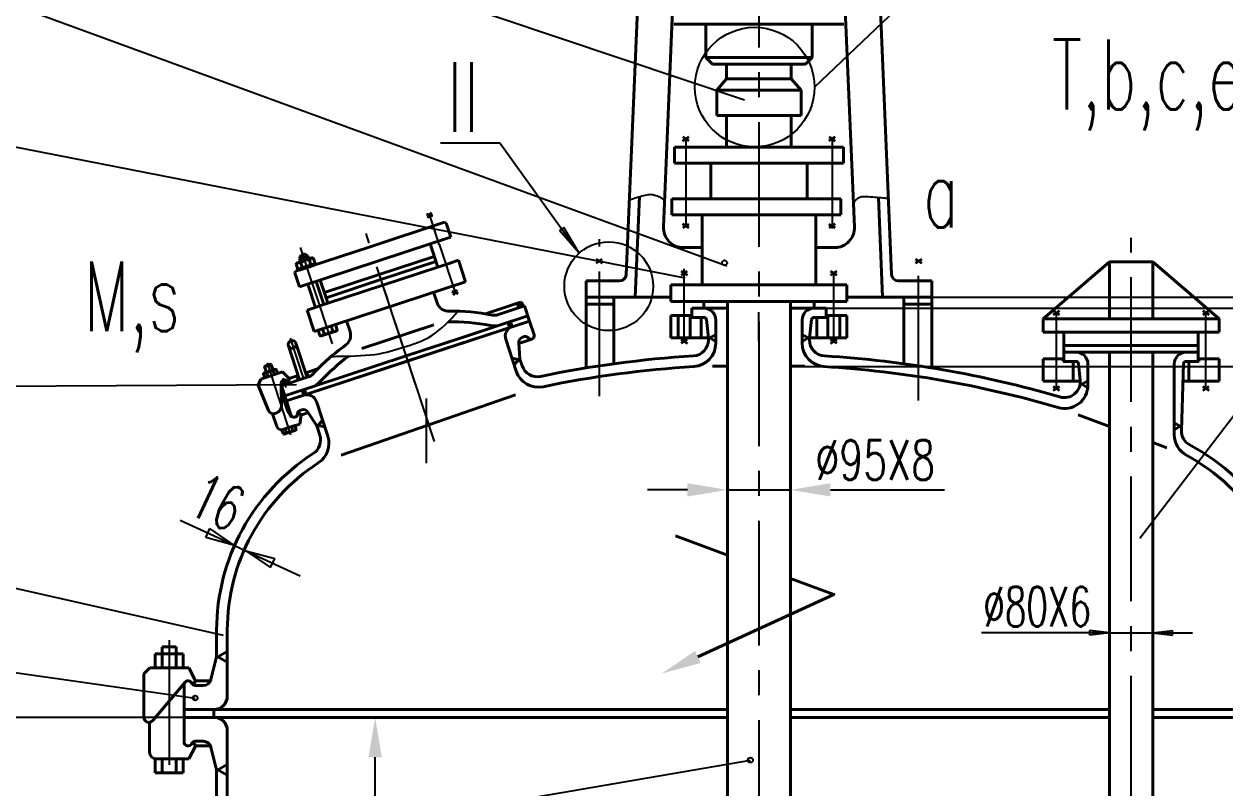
# Model space of a CAD drawing. Extents: x 1471 to 2065, y -218 to 623.
# Drawn here: x 1566.2 to 1686.7, y 421.2 to 497.8 of the extents above; entities that cross this region are included whole.
import ezdxf

# ---------------------------------------------------------------- set-up
doc = ezdxf.new("R2010")
doc.units = 0
doc.header["$LTSCALE"] = 10
doc.header["$MEASUREMENT"] = 0
doc.linetypes.add('CENTER', pattern=[2, 1.25, -0.25, 0.25, -0.25])
doc.layers.get('0').update_dxf_attribs({"linetype": 'CONTINUOUS', "lineweight": 25})
doc.layers.get('DEFPOINTS').update_dxf_attribs({"linetype": 'CONTINUOUS', "lineweight": 25})
doc.layers.add('1', color=1, linetype='CONTINUOUS', lineweight=40)
doc.layers.add('2', color=3, linetype='CENTER', lineweight=25)
doc.styles.get("Standard").update_dxf_attribs({"font": 'txt.shx', "width": 0.7, "bigfont": 'hztxt.shx'})
doc.dimstyles.get("Standard").update_dxf_attribs({"dimtxt": 0.18, "dimasz": 0.18, "dimexe": 0.18, "dimexo": 0.0625, "dimgap": 0.09, "dimtad": 0, "dimtih": 1, "dimtoh": 1, "dimdec": 4, "dimzin": 0, "dimdsep": 46, "dimtxsty": 'Standard', "dimcen": 0.09, "dimadec": 0, "dimazin": 0, "dimtfac": 1, "dimtdec": 4, "dimtofl": 0, "dimtmove": 0, "dimatfit": 3, "dimfxl": 1, "dimtolj": 1, "dimtzin": 0, "dimarcsym": 0})

# ---------------------------------------------------------------- blocks, each defined once
blk = doc.blocks.new('*D174')
at = {"color": 0, "lineweight": -2}
for p, q in [((1733.47, 428.26), (1742.61, 428.26)), ((1741.61, 424.26), (1741.61, 306.13)), ((1645.86, 302.13), (1742.61, 302.13))]:
    blk.add_line(p, q, dxfattribs=at)
at = {"color": 0}
for points in [[(1740.95, 424.26), (1742.28, 424.26), (1741.61, 428.26)], [(1740.95, 306.13), (1742.28, 306.13), (1741.61, 302.13)]]:
    blk.add_solid(points, dxfattribs=at)
at = {"layer": 'DEFPOINTS', "color": 0}
for p in [(1733.47, 428.26), (1645.86, 302.13), (1741.61, 302.13)]:
    blk.add_point(p, dxfattribs=at)
at = {"color": 0, "insert": (1738.61, 360.47), "char_height": 4, "attachment_point": 5, "rotation": 90}
blk.add_mtext('\\A1;1820', dxfattribs=at)
blk = doc.blocks.new('*D180')
at = {"color": 0, "lineweight": -2}
for p, q in [((1646.66, 469.33), (1732.45, 469.33)), ((1731.45, 465.33), (1731.45, 433.06)), ((1697.6, 429.06), (1732.45, 429.06))]:
    blk.add_line(p, q, dxfattribs=at)
at = {"color": 0}
for points in [[(1730.78, 465.33), (1732.11, 465.33), (1731.45, 469.33)], [(1730.78, 433.06), (1732.11, 433.06), (1731.45, 429.06)]]:
    blk.add_solid(points, dxfattribs=at)
at = {"layer": 'DEFPOINTS', "color": 0}
for p in [(1646.66, 469.33), (1697.6, 429.06), (1731.45, 429.06)]:
    blk.add_point(p, dxfattribs=at)
at = {"color": 0, "insert": (1728.45, 450.1), "char_height": 4, "attachment_point": 5, "rotation": 90}
blk.add_mtext('\\A1;590', dxfattribs=at)
blk = doc.blocks.new('*D181')
at = {"color": 0, "lineweight": -2}
for p, q in [((1643.1, 463.48), (1723.92, 463.48)), ((1722.92, 433.06), (1722.92, 459.48)), ((1697.6, 429.06), (1723.92, 429.06))]:
    blk.add_line(p, q, dxfattribs=at)
at = {"color": 0}
for points in [[(1722.26, 459.48), (1723.59, 459.48), (1722.92, 463.48)], [(1722.26, 433.06), (1723.59, 433.06), (1722.92, 429.06)]]:
    blk.add_solid(points, dxfattribs=at)
at = {"layer": 'DEFPOINTS', "color": 0}
for p in [(1643.1, 463.48), (1722.92, 463.48), (1697.6, 429.06)]:
    blk.add_point(p, dxfattribs=at)
at = {"color": 0, "insert": (1719.92, 449.37), "char_height": 4, "attachment_point": 5, "rotation": 90}
blk.add_mtext('\\A1;510', dxfattribs=at)
blk = doc.blocks.new('*D182')
at = {"color": 0, "lineweight": -2}
for p, q in [((1585.26, 428.26), (1602.43, 428.26)), ((1601.43, 395.71), (1601.43, 424.26)), ((1604.83, 391.71), (1600.43, 391.71))]:
    blk.add_line(p, q, dxfattribs=at)
at = {"color": 0}
for points in [[(1600.77, 424.26), (1602.1, 424.26), (1601.43, 428.26)], [(1600.77, 395.71), (1602.1, 395.71), (1601.43, 391.71)]]:
    blk.add_solid(points, dxfattribs=at)
at = {"layer": 'DEFPOINTS', "color": 0}
for p in [(1585.26, 428.26), (1601.43, 428.26), (1604.83, 391.71)]:
    blk.add_point(p, dxfattribs=at)
at = {"color": 0, "insert": (1598.43, 409.91), "char_height": 4, "attachment_point": 5, "rotation": 90}
blk.add_mtext('\\A1;500', dxfattribs=at)
blk = doc.blocks.new('*D139')
for p, q in [((-469.767981, 468.520773), (-469.58816, 468.713763)), ((-469.58816, 468.713763), (-469.446934, 468.865955)), ((-469.446934, 468.865955), (-469.340806, 468.980324)), ((-469.340806, 468.980324), (-469.264761, 469.062274)), ((-469.264761, 469.062274), (-469.213786, 469.117207)), ((-469.213786, 469.117207), (-469.182866, 469.150527)), ((-469.182866, 469.150527), (-469.160303, 469.174842)), ((-469.166989, 469.167637), (-469.161139, 469.173941)), ((-471.125604, 467.22827), (-470.806577, 467.499889)), ((-470.806577, 467.499889), (-470.507211, 467.774115)), ((-470.507211, 467.774115), (-470.231596, 468.041783)), ((-470.231596, 468.041783), (-469.983823, 468.293724)), ((-469.983823, 468.293724), (-469.767981, 468.520773)), ((-472.880394, 466.171883), (-472.518859, 466.33395)), ((-472.518859, 466.33395), (-472.160043, 466.518571)), ((-472.160043, 466.518571), (-471.806281, 466.729523)), ((-471.806281, 466.729523), (-471.460202, 466.968426)), ((-471.460202, 466.968426), (-471.125604, 467.22827)), ((-476.679113, 464.988093), (-476.311007, 465.071079)), ((-476.311007, 465.071079), (-475.963064, 465.161529)), ((-475.963064, 465.161529), (-475.628991, 465.257929)), ((-475.628991, 465.257929), (-475.302495, 465.358765)), ((-475.302495, 465.358765), (-474.977285, 465.462523)), ((-474.977285, 465.462523), (-474.647067, 465.567689)), ((-474.647067, 465.567689), (-474.306987, 465.673632)), ((-474.306987, 465.673632), (-473.957943, 465.783246)), ((-473.957943, 465.783246), (-473.602272, 465.900308)), ((-473.602272, 465.900308), (-473.24231, 466.028595)), ((-473.24231, 466.028595), (-472.880394, 466.171883)), ((-481.900089, 464.644519), (-481.898521, 464.644545)), ((-481.898521, 464.644545), (-481.887548, 464.644722)), ((-481.887548, 464.644722), (-481.857765, 464.645205)), ((-481.857765, 464.645205), (-481.799765, 464.646144)), ((-481.799765, 464.646144), (-481.704144, 464.647693)), ((-481.704144, 464.647693), (-481.561496, 464.650003)), ((-481.561496, 464.650003), (-481.362417, 464.653228)), ((-481.362417, 464.653228), (-481.097499, 464.657518)), ((-481.097499, 464.657518), (-480.761288, 464.663227)), ((-480.761288, 464.663227), (-480.364119, 464.671503)), ((-480.364119, 464.671503), (-479.920278, 464.683694)), ((-479.920278, 464.683694), (-479.444051, 464.701148)), ((-479.444051, 464.701148), (-478.949722, 464.725214)), ((-478.949722, 464.725214), (-478.451578, 464.75724)), ((-478.451578, 464.75724), (-477.963903, 464.798574)), ((-477.963903, 464.798574), (-477.500983, 464.850565)), ((-477.500983, 464.850565), (-477.073674, 464.914083)), ((-477.073674, 464.914083), (-476.679113, 464.988093))]:
    blk.add_line(p, q)
blk = doc.blocks.new('*D138')
at = {"layer": '1'}
for p, q in [((-485.167106, 462.62212), (-485.167904, 462.622522)), ((-484.205894, 462.764122), (-484.40466, 462.864482)), ((-484.404338, 462.863504), (-484.396605, 462.878819)), ((-484.015442, 462.638087), (-484.392875, 462.828659)), ((-484.392553, 462.82768), (-484.37369, 462.865037)), ((-484.051266, 462.626302), (-484.381089, 462.792835)), ((-484.380767, 462.791856), (-484.350775, 462.851256)), ((-484.087089, 462.614516), (-484.369304, 462.757012)), ((-484.368982, 462.756033), (-484.327861, 462.837475)), ((-484.122913, 462.602731), (-484.357519, 462.721188)), ((-484.357197, 462.720209), (-484.304946, 462.823694)), ((-484.158737, 462.590946), (-484.345734, 462.685364)), ((-484.345412, 462.684385), (-484.282031, 462.809912)), ((-484.19456, 462.579161), (-484.333949, 462.649541)), ((-484.333627, 462.648562), (-484.259117, 462.796131)), ((-484.230384, 462.567376), (-484.322164, 462.613717)), ((-484.321842, 462.612738), (-484.236202, 462.78235)), ((-484.310057, 462.576915), (-484.213287, 462.768569)), ((-484.295879, 462.54583), (-484.190372, 462.754787)), ((-484.260055, 462.557615), (-484.167458, 462.741006)), ((-484.224232, 462.5694), (-484.144543, 462.727225)), ((-484.188408, 462.581185), (-484.121628, 462.713444)), ((-484.152584, 462.59297), (-484.098714, 462.699662)), ((-484.116761, 462.604755), (-484.075799, 462.685881)), ((-484.080937, 462.61654), (-484.052884, 462.6721)), ((-484.045113, 462.628326), (-484.029969, 462.658318)), ((-484.00929, 462.640111), (-484.007055, 462.644537)), ((-485.269269, 462.225607), (-485.287872, 462.235)), ((-485.285658, 462.242151), (-485.138189, 462.534218)), ((-485.233446, 462.237392), (-485.279875, 462.260835)), ((-485.197622, 462.249177), (-485.271877, 462.286669)), ((-485.161798, 462.260962), (-485.263879, 462.312504)), ((-485.263117, 462.227631), (-485.126404, 462.498394)), ((-485.125975, 462.272747), (-485.255881, 462.338339)), ((-485.090151, 462.284532), (-485.247883, 462.364174)), ((-485.06104, 462.299707), (-485.239885, 462.390009)), ((-485.238315, 462.39508), (-485.149974, 462.570042)), ((-485.072825, 462.33553), (-485.231887, 462.415844)), ((-485.227293, 462.239416), (-485.114619, 462.462571)), ((-485.08461, 462.371354), (-485.223889, 462.441678)), ((-485.096396, 462.407178), (-485.215891, 462.467513)), ((-485.108181, 462.443001), (-485.207894, 462.493348)), ((-485.119966, 462.478825), (-485.199896, 462.519183)), ((-485.131751, 462.514649), (-485.191898, 462.545018)), ((-485.19147, 462.251201), (-485.102833, 462.426747)), ((-485.190972, 462.548009), (-485.161759, 462.605865)), ((-485.143536, 462.550472), (-485.1839, 462.570853)), ((-485.155321, 462.586296), (-485.175902, 462.596688)), ((-485.155646, 462.262986), (-485.091048, 462.390924)), ((-485.119822, 462.274771), (-485.079263, 462.3551)), ((-485.083999, 462.286556), (-485.067478, 462.319276)), ((-484.266208, 462.555591), (-484.310379, 462.577893))]:
    blk.add_line(p, q, dxfattribs=at)
blk = doc.blocks.new('*D136')
at = {"layer": '1'}
for p, q in [((-486.80678, 461.719802), (-486.812501, 461.72269)), ((-486.770956, 461.731587), (-486.808196, 461.75039)), ((-486.804692, 461.772939), (-486.764899, 461.851751)), ((-486.735132, 461.743372), (-486.803892, 461.77809)), ((-486.800627, 461.721826), (-486.743321, 461.835322)), ((-486.699309, 461.755157), (-486.799587, 461.80579)), ((-486.663485, 461.766942), (-486.795283, 461.833489)), ((-486.791411, 461.858408), (-486.784994, 461.871116)), ((-486.752182, 461.8416), (-486.790978, 461.861189)), ((-486.764804, 461.733611), (-486.720354, 461.821645)), ((-486.72898, 461.745396), (-486.69603, 461.810655)), ((-486.693156, 461.757181), (-486.670329, 461.802392)), ((-486.627662, 461.778727), (-486.679848, 461.805077)), ((-486.657333, 461.768966), (-486.643173, 461.79701)), ((-486.621509, 461.780751), (-486.61441, 461.794811)), ((-486.591838, 461.790513), (-486.600715, 461.794995)), ((-486.585685, 461.792537), (-486.583774, 461.796322)), ((-486.484367, 461.825868), (-486.48921, 461.828313)), ((-486.478215, 461.827892), (-486.472449, 461.839312)), ((-486.448543, 461.837653), (-486.464166, 461.845541)), ((-486.41272, 461.849438), (-486.442749, 461.8646)), ((-486.442391, 461.839677), (-486.364664, 461.993618)), ((-486.376896, 461.861223), (-486.424466, 461.885242)), ((-486.341072, 461.873009), (-486.409038, 461.907325)), ((-486.406567, 461.851462), (-486.34183, 461.979675)), ((-486.305249, 461.884794), (-486.396326, 461.93078)), ((-486.269425, 461.896579), (-486.386304, 461.955593)), ((-486.233602, 461.908364), (-486.37905, 461.981803)), ((-486.370744, 461.863247), (-486.318997, 461.965732)), ((-486.33492, 461.875033), (-486.296164, 461.951789)), ((-486.299096, 461.886818), (-486.273331, 461.937846)), ((-486.263273, 461.898603), (-486.250498, 461.923903))]:
    blk.add_line(p, q, dxfattribs=at)
blk = doc.blocks.new('*D137')
at = {"layer": '1'}
for p, q in [((-463.159639, 469.499159), (-463.167181, 469.502967)), ((-463.166435, 469.505121), (-463.089288, 469.657913)), ((-463.141727, 469.505052), (-463.162779, 469.515681)), ((-463.123816, 469.510945), (-463.158377, 469.528395)), ((-463.105904, 469.516837), (-463.153976, 469.54111)), ((-463.153487, 469.501184), (-463.079185, 469.648339)), ((-463.087992, 469.52273), (-463.149574, 469.553824)), ((-463.07008, 469.528622), (-463.145172, 469.566538)), ((-463.052168, 469.534515), (-463.14077, 469.579252)), ((-463.034257, 469.540407), (-463.136369, 469.591966)), ((-463.135575, 469.507076), (-463.068707, 469.639509)), ((-463.133851, 469.599237), (-463.098995, 469.66827)), ((-463.016345, 469.5463), (-463.131967, 469.60468)), ((-462.998433, 469.552193), (-463.127565, 469.617394)), ((-462.980521, 469.558085), (-463.123163, 469.630108)), ((-462.962609, 469.563978), (-463.118761, 469.642822)), ((-463.117663, 469.512969), (-463.057869, 469.631393)), ((-462.944697, 469.56987), (-463.11436, 469.655536)), ((-463.089088, 469.657712), (-463.109958, 469.66825)), ((-463.099751, 469.518861), (-463.046681, 469.623969)), ((-463.08184, 469.524754), (-463.03515, 469.617223)), ((-463.063928, 469.530646), (-463.023281, 469.611148)), ((-463.046016, 469.536539), (-463.011073, 469.605744)), ((-463.028104, 469.542431), (-462.998524, 469.601016)), ((-463.010192, 469.548324), (-462.985627, 469.596977)), ((-462.99228, 469.554217), (-462.972372, 469.593646)), ((-462.974369, 469.560109), (-462.958745, 469.591053)), ((-462.956457, 469.566002), (-462.944726, 469.589235)), ((-462.926786, 469.575763), (-462.956327, 469.590679)), ((-462.938545, 469.571894), (-462.93029, 469.588243)), ((-462.908874, 469.581655), (-462.921581, 469.588071)), ((-462.920633, 469.577787), (-462.915404, 469.588144)), ((-462.902721, 469.583679), (-462.900022, 469.589025)), ((-462.890962, 469.587548), (-462.894909, 469.589541)), ((-462.88481, 469.589572), (-462.884086, 469.591005)), ((-462.813162, 469.613142), (-462.812471, 469.614512)), ((-462.801403, 469.617011), (-462.804734, 469.618693)), ((-462.795251, 469.619035), (-462.791287, 469.626884)), ((-462.783491, 469.622903), (-462.791325, 469.626859)), ((-462.765579, 469.628796), (-462.77895, 469.635547)), ((-462.777339, 469.624927), (-462.767236, 469.644935)), ((-462.747667, 469.634689), (-462.767506, 469.644705)), ((-462.759427, 469.63082), (-462.735964, 469.677288)), ((-462.729756, 469.640581), (-462.756917, 469.654296)), ((-462.711844, 469.646474), (-462.747127, 469.664289)), ((-462.741515, 469.636713), (-462.668716, 469.780893)), ((-462.693932, 469.652366), (-462.73809, 469.674662)), ((-462.67602, 469.658259), (-462.729774, 469.6854)), ((-462.723603, 469.642605), (-462.657568, 469.77339)), ((-462.658108, 469.664151), (-462.722156, 469.69649)), ((-462.640197, 469.670044), (-462.715219, 469.707924)), ((-462.622285, 469.675937), (-462.708954, 469.719698)), ((-462.705691, 469.648498), (-462.64642, 469.765887)), ((-462.604373, 469.681829), (-462.70336, 469.731809)), ((-462.586461, 469.687722), (-462.69844, 469.744262)), ((-462.568549, 469.693614), (-462.694204, 469.75706)), ((-462.692302, 469.763761), (-462.679864, 469.788396)), ((-462.550638, 469.699507), (-462.690671, 469.770212)), ((-462.628094, 469.753553), (-462.687866, 469.783732)), ((-462.68778, 469.65439), (-462.635272, 469.758383)), ((-462.669868, 469.660283), (-462.624124, 469.75088)), ((-462.651956, 469.666175), (-462.612976, 469.743377)), ((-462.634044, 469.672068), (-462.601827, 469.735874)), ((-462.616132, 469.677961), (-462.590679, 469.728371)), ((-462.598221, 469.683853), (-462.579531, 469.720868)), ((-462.580309, 469.689746), (-462.568383, 469.713364)), ((-462.562397, 469.695638), (-462.557235, 469.705861))]:
    blk.add_line(p, q, dxfattribs=at)
blk = doc.blocks.new('*D143')
for p, q in [((-470.262891, 484.062737), (-464.303693, 484.062737)), ((-464.303693, 484.062737), (-456.365696, 472.965151)), ((-457.902371, 475.541705), (-458.307639, 475.25182)), ((-456.365696, 472.965151), (-458.307639, 475.25182)), ((-456.365696, 472.965151), (-457.902371, 475.541705))]:
    blk.add_line(p, q)
blk = doc.blocks.new('*D140')
for p, q in [((-451.309488, 478.33196), (-451.308913, 478.332147)), ((-451.308913, 478.332147), (-451.304888, 478.333455)), ((-451.304888, 478.333455), (-451.293961, 478.337004)), ((-451.293961, 478.337004), (-451.272683, 478.343918)), ((-451.272683, 478.343918), (-451.237602, 478.355315)), ((-451.237602, 478.355315), (-451.185269, 478.372318)), ((-451.185269, 478.372318), (-451.112233, 478.396047)), ((-451.112233, 478.396047), (-451.015043, 478.427623)), ((-451.015043, 478.427623), (-450.891735, 478.467607)), ((-450.891735, 478.467607), (-450.746283, 478.514318)), ((-450.746283, 478.514318), (-450.584152, 478.565512)), ((-450.584152, 478.565512), (-450.410801, 478.618949)), ((-450.410801, 478.618949), (-450.231694, 478.672386)), ((-450.231694, 478.672386), (-450.052292, 478.723581)), ((-450.052292, 478.723581), (-449.878056, 478.770291)), ((-449.878056, 478.770291), (-449.714449, 478.810275)), ((-449.714449, 478.810275), (-449.565593, 478.841665)), ((-449.565593, 478.841665), (-449.430252, 478.864086)), ((-449.430252, 478.864086), (-449.305851, 478.877538)), ((-449.305851, 478.877538), (-449.189816, 478.882023)), ((-449.189816, 478.882023), (-449.07957, 478.877538)), ((-449.07957, 478.877538), (-448.972538, 478.864086)), ((-448.972538, 478.864086), (-448.866146, 478.841665)), ((-448.866146, 478.841665), (-448.757818, 478.810275)), ((-448.757818, 478.810275), (-448.645836, 478.770291)), ((-448.645836, 478.770291), (-448.53191, 478.723581)), ((-448.53191, 478.723581), (-448.418607, 478.672386)), ((-448.418607, 478.672386), (-448.308495, 478.618949)), ((-448.308495, 478.618949), (-448.204139, 478.565512)), ((-448.204139, 478.565512), (-448.108106, 478.514318)), ((-448.108106, 478.514318), (-448.022965, 478.467607)), ((-448.022965, 478.467607), (-447.951281, 478.427623)), ((-447.951281, 478.427623), (-447.894861, 478.396047)), ((-447.894861, 478.396047), (-447.852462, 478.372318)), ((-447.852462, 478.372318), (-447.822082, 478.355315)), ((-447.822082, 478.355315), (-447.801717, 478.343918)), ((-447.801717, 478.343918), (-447.789365, 478.337004)), ((-447.789365, 478.337004), (-447.780351, 478.33196)), ((-447.783022, 478.333455), (-447.780685, 478.332147))]:
    blk.add_line(p, q)
blk = doc.blocks.new('*D141')
for p, q in [((-428.668521, 478.225834), (-428.616083, 478.285561)), ((-428.616083, 478.285561), (-428.557193, 478.347904)), ((-428.557193, 478.347904), (-428.492494, 478.410247)), ((-428.492494, 478.410247), (-428.422629, 478.469974)), ((-428.422629, 478.469974), (-428.34824, 478.524469)), ((-428.34824, 478.524469), (-428.26997, 478.571118)), ((-428.26997, 478.571118), (-428.18794, 478.607894)), ((-428.18794, 478.607894), (-428.100175, 478.635142)), ((-428.100175, 478.635142), (-428.004178, 478.653795)), ((-428.004178, 478.653795), (-427.897454, 478.664788)), ((-427.897454, 478.664788), (-427.777505, 478.669054)), ((-427.777505, 478.669054), (-427.641834, 478.667528)), ((-427.641834, 478.667528), (-427.487944, 478.661144)), ((-427.487944, 478.661144), (-427.313339, 478.650837)), ((-427.313339, 478.650837), (-427.117148, 478.637509)), ((-427.117148, 478.637509), (-426.905, 478.621939)), ((-426.905, 478.621939), (-426.684151, 478.604874)), ((-426.684151, 478.604874), (-426.461855, 478.587061)), ((-426.461855, 478.587061), (-426.245369, 478.569249)), ((-426.245369, 478.569249), (-426.041947, 478.552184)), ((-426.041947, 478.552184), (-425.858845, 478.536614)), ((-425.858845, 478.536614), (-425.703317, 478.523286)), ((-425.703317, 478.523286), (-425.580686, 478.512761)), ((-425.580686, 478.512761), (-425.48853, 478.504851)), ((-425.48853, 478.504851), (-425.422498, 478.499183)), ((-425.422498, 478.499183), (-425.378234, 478.495384)), ((-425.378234, 478.495384), (-425.351386, 478.49308)), ((-425.351386, 478.49308), (-425.331794, 478.491398)), ((-425.337599, 478.491897), (-425.33252, 478.491461)), ((-428.840862, 478.013083), (-428.840688, 478.013301)), ((-428.840688, 478.013301), (-428.839466, 478.014827)), ((-428.839466, 478.014827), (-428.836148, 478.018968)), ((-428.836148, 478.018968), (-428.829688, 478.027034)), ((-428.829688, 478.027034), (-428.819038, 478.040331)), ((-428.819038, 478.040331), (-428.80315, 478.060167)), ((-428.80315, 478.060167), (-428.780976, 478.087851)), ((-428.780976, 478.087851), (-428.75147, 478.12469)), ((-428.75147, 478.12469), (-428.713864, 478.171338)), ((-428.713864, 478.171338), (-428.668521, 478.225834))]:
    blk.add_line(p, q)

msp = doc.modelspace()

# ---------------------------------------------------------------- linework, layer by layer
for p, q in [((1527.94747, 527.31581), (1638.4933, 490.22272)), ((1527.94747, 513.41663), (1636.69607, 473.57519)), ((1645.50879, 491.49694), (1656.80679, 502.24974)), ((1716.72192, 496.61328), (1678.14115, 446.22207)), ((1527.94747, 492.81063), (1632.49634, 472.37236)), ((1594.58646, 474.18894), (1594.41403, 474.71306)), ((1594.1337, 474.03999), (1593.96128, 474.56411)), ((1657.26419, 470.43471), (1742.33597, 470.43471)), ((1590.57387, 462.90249), (1590.37449, 463.50857)), ((1591.13679, 463.08767), (1590.9374, 463.69375)), ((1525.94747, 461.25878), (1593.5451, 461.65886)), ((1525.94747, 450.14206), (1586.19311, 436.49236)), ((1587.327, 445.50561), (1581.87956, 448.02065)), ((1584.4336, 446.29824), (1584.84707, 447.1938)), ((1587.327, 445.50561), (1584.84707, 447.1938)), ((1587.327, 445.50561), (1584.4336, 446.29824)), ((1587.327, 445.50561), (1588.46705, 444.97926)), ((1588.46705, 444.97926), (1591.36044, 444.18663)), ((1588.46705, 444.97926), (1590.94697, 443.29108)), ((1588.46705, 444.97926), (1593.91449, 442.46423)), ((1590.94697, 443.29108), (1591.36044, 444.18663)), ((1525.94747, 438.28461), (1583.37139, 430.20139)), ((1675.09753, 433.27962), (1675.09753, 438.24188)), ((1679.43086, 433.90912), (1679.43086, 438.24188)), ((1675.09753, 436.74188), (1662.24727, 436.74188)), ((1673.11297, 436.49381), (1673.11297, 436.98995)), ((1675.09753, 436.74188), (1673.11297, 436.98995)), ((1675.09753, 436.74188), (1673.11297, 436.49381)), ((1675.09753, 436.74188), (1679.43086, 436.74188)), ((1679.43086, 436.74188), (1681.41542, 436.98995)), ((1679.43086, 436.74188), (1681.41542, 436.49381)), ((1679.43086, 436.74188), (1683.43086, 436.74188)), ((1681.41542, 436.49381), (1681.41542, 436.98995)), ((1582.26419, 428.26067), (1563.67566, 428.26067)), ((1527.70892, 404.86308), (1639.07557, 423.97746))]:
    msp.add_line(p, q)
at = {"color": 0, "linetype": 'ByBlock'}
for p, q in [((1632.76419, 451.08755), (1628.76419, 451.08755)), ((1636.76419, 451.08755), (1643.09753, 451.08755)), ((1647.09753, 451.08755), (1658.54303, 451.08755)), ((1636.76419, 450.35896), (1636.76419, 447.22904)), ((1643.09753, 448.22904), (1643.09753, 449.22904))]:
    msp.add_line(p, q, dxfattribs=at)
for centre, radius in [((1639.50879, 491.49694), 6), ((1624.86966, 471.52059), 4.45404), ((1636.47775, 473.87177), 0.25), ((1583.37139, 430.20139), 0.25), ((1639.07557, 423.97746), 0.25)]:
    msp.add_circle(centre, radius)
for points in [[(1632.76419, 451.75422), (1632.76419, 450.42089), (1636.76419, 451.08755)], [(1647.09753, 451.75422), (1647.09753, 450.42089), (1643.09753, 451.08755)]]:
    msp.add_solid(points, dxfattribs=at)
at = {"layer": '1'}
for p, q in [((1628.59753, 519.72734), (1626.62433, 472.69939)), ((1651.26419, 519.72734), (1653.23739, 472.69939)), ((1631.90641, 514.47785), (1630.35396, 477.47785)), ((1647.95531, 514.47785), (1649.50776, 477.47785)), ((1631.39939, 497.80174), (1648.46233, 497.80174)), ((1634.59753, 494.4684), (1634.59753, 497.80174)), ((1645.26419, 494.4684), (1645.26419, 497.80174)), ((1634.59753, 494.4684), (1645.26419, 494.4684)), ((1634.59753, 494.4684), (1635.26419, 493.80174)), ((1644.59753, 493.80174), (1645.26419, 494.4684)), ((1635.26419, 493.80174), (1644.59753, 493.80174)), ((1636.69265, 493.80174), (1636.69265, 492.31891)), ((1643.16907, 493.80174), (1643.16907, 492.31891)), ((1636.69265, 492.31891), (1635.69265, 491.18231)), ((1636.69265, 492.31891), (1639.93086, 492.31891)), ((1643.16907, 492.31891), (1639.93086, 492.31891)), ((1643.16907, 492.31891), (1644.16907, 491.18231)), ((1635.69265, 491.18231), (1639.93086, 491.18231)), ((1635.69265, 491.18231), (1635.69265, 488.64898)), ((1644.16907, 491.18231), (1639.93086, 491.18231)), ((1644.16907, 491.18231), (1644.16907, 488.64898)), ((1635.69265, 488.64898), (1639.93086, 488.64898)), ((1636.69265, 485.45642), (1636.69265, 488.64898)), ((1644.16907, 488.64898), (1639.93086, 488.64898)), ((1643.16907, 485.45642), (1643.16907, 488.64898)), ((1632.90161, 486.49478), (1632.27105, 486.09007)), ((1632.29073, 486.49478), (1632.90906, 486.09791)), ((1647.57099, 486.49478), (1646.95266, 486.09791)), ((1646.96012, 486.49478), (1647.59067, 486.09007)), ((1631.46334, 485.45642), (1648.39838, 485.45642)), ((1631.46334, 483.85642), (1631.46334, 485.45642)), ((1648.39838, 483.85642), (1648.39838, 485.45642)), ((1631.46334, 483.85642), (1648.39838, 483.85642)), ((1635.10343, 483.85642), (1635.10343, 480.28023)), ((1644.75829, 483.85642), (1644.75829, 480.28023)), ((1627.95304, 480.51271), (1627.53018, 470.43471)), ((1631.20265, 480.28023), (1648.1377, 480.28023)), ((1631.20265, 478.68023), (1631.20265, 480.28023)), ((1648.1377, 478.68023), (1648.1377, 480.28023)), ((1651.9119, 480.43598), (1652.33154, 470.43471)), ((1606.59492, 478.75449), (1607.22197, 478.56658)), ((1607.09122, 478.91776), (1606.6982, 478.39427)), ((1631.20265, 478.68023), (1648.1377, 478.68023)), ((1634.22538, 471.66067), (1634.22538, 478.68023)), ((1645.63634, 471.66067), (1645.63634, 478.68023)), ((1608.40305, 477.9342), (1600.93036, 475.47587)), ((1608.57137, 477.84922), (1608.40305, 477.9342)), ((1609.0297, 476.456), (1608.57137, 477.84922)), ((1632.90161, 477.36599), (1632.27105, 477.7707)), ((1632.29073, 477.36599), (1632.90906, 477.76285)), ((1647.57099, 477.36599), (1646.95266, 477.76285)), ((1646.96012, 477.36599), (1647.59067, 477.7707)), ((1606.93989, 475.7685), (1608.79407, 476.37849)), ((1608.16771, 476.17243), (1609.0297, 476.456)), ((1593.45768, 473.01753), (1600.93036, 475.47587)), ((1593.83102, 471.45599), (1606.93989, 475.7685)), ((1594.3288, 474.75609), (1594.00431, 474.64934)), ((1594.3288, 474.75609), (1594.66545, 474.58612)), ((1606.93989, 475.7685), (1607.70893, 473.43082)), ((1632.3522, 475.39401), (1634.22538, 475.39401)), ((1647.7978, 475.41489), (1645.63634, 475.41489)), ((1593.53123, 473.84179), (1593.51946, 473.74317)), ((1593.69133, 473.22072), (1593.51946, 473.74317)), ((1595.18893, 474.38714), (1593.53123, 473.84179)), ((1595.42883, 473.79231), (1593.69133, 473.22072)), ((1594.00431, 474.64934), (1593.83433, 474.3127)), ((1594.66545, 474.58612), (1593.83433, 474.3127)), ((1593.94452, 473.97776), (1593.83433, 474.3127)), ((1593.84282, 473.14423), (1595.35234, 473.64082)), ((1594.12571, 473.36362), (1593.96321, 473.85758)), ((1594.77564, 474.25117), (1594.66545, 474.58612)), ((1594.99445, 473.64942), (1594.83195, 474.14337)), ((1595.18893, 474.38714), (1595.25695, 474.31477)), ((1595.42883, 473.79231), (1595.25695, 474.31477)), ((1595.35234, 473.64082), (1595.31484, 473.75481)), ((1607.35655, 474.50194), (1601.84703, 472.68944)), ((1607.52322, 473.99532), (1602.0137, 472.18282)), ((1609.15041, 473.90503), (1607.70893, 473.43082)), ((1609.79875, 474.11832), (1608.93675, 473.83475)), ((1610.50708, 471.96518), (1609.79875, 474.11832)), ((1624.21507, 474.23857), (1623.59673, 473.84171)), ((1623.60419, 474.23857), (1624.23474, 473.83386)), ((1656.25754, 474.23857), (1655.62698, 473.83386)), ((1655.64666, 474.23857), (1656.26499, 473.84171)), ((1675.09753, 473.95995), (1668.43086, 468.24731)), ((1675.09753, 473.95995), (1675.09753, 468.24731)), ((1675.09753, 473.95995), (1677.26419, 473.95995)), ((1679.43086, 473.95995), (1677.26419, 473.95995)), ((1679.43086, 473.95995), (1679.43086, 468.24731)), ((1679.43086, 473.95995), (1686.09753, 468.24731)), ((1593.37269, 472.8492), (1593.45768, 473.01753)), ((1593.83102, 471.45599), (1593.37269, 472.8492)), ((1593.80532, 473.25822), (1593.84282, 473.14423)), ((1596.33751, 470.87694), (1601.84703, 472.68944)), ((1596.68989, 469.80581), (1607.70893, 473.43082)), ((1632.7363, 473.02514), (1632.11797, 472.62828)), ((1632.12542, 473.02514), (1632.75598, 472.62043)), ((1647.7363, 473.02514), (1647.10574, 472.62043)), ((1647.12542, 473.02514), (1647.74375, 472.62828)), ((1595.45107, 469.39827), (1594.68202, 471.73595)), ((1595.3084, 466.96517), (1610.50708, 471.96518)), ((1596.28218, 469.67169), (1595.51314, 472.00937)), ((1596.50418, 470.37031), (1595.92084, 472.14349)), ((1596.50418, 470.37031), (1602.0137, 472.18282)), ((1609.26842, 470.62779), (1609.66143, 471.15129)), ((1622.59753, 472.06067), (1625.95825, 472.06067)), ((1622.59753, 463.32381), (1622.59753, 472.06067)), ((1631.09753, 471.66067), (1648.76419, 471.66067)), ((1631.09753, 471.66067), (1631.09753, 469.99401)), ((1648.76419, 471.66067), (1648.76419, 469.99401)), ((1653.90347, 472.06067), (1653.90347, 472.06067)), ((1653.90347, 472.06067), (1657.26419, 472.06067)), ((1657.26419, 472.06067), (1657.26419, 463.32381)), ((1596.50418, 470.37031), (1596.68989, 469.80581)), ((1607.65068, 469.83727), (1607.29795, 470.90945)), ((1609.76471, 470.79106), (1609.13766, 470.97898)), ((1615.91985, 469.88192), (1612.489, 468.75325)), ((1622.59753, 470.43471), (1631.09753, 470.43471)), ((1625.38286, 463.71128), (1625.38286, 470.43471)), ((1631.09753, 469.99401), (1648.76419, 469.99401)), ((1634.39753, 469.32734), (1634.39753, 469.99401)), ((1636.76419, 428.26067), (1636.76419, 469.99401)), ((1643.09753, 428.26067), (1643.09753, 469.99401)), ((1645.46419, 469.32734), (1645.46419, 469.99401)), ((1657.26419, 470.43471), (1648.76419, 470.43471)), ((1654.47886, 463.74056), (1654.47886, 470.43471)), ((1594.60007, 469.11831), (1596.68989, 469.80581)), ((1595.3084, 466.96517), (1594.60007, 469.11831)), ((1616.41268, 469.54822), (1613.7217, 468.66295)), ((1615.80808, 469.51028), (1615.74519, 469.32863)), ((1616.22839, 469.62558), (1616.3661, 469.5329)), ((1616.91268, 468.02835), (1616.41268, 469.54822)), ((1625.38286, 469.72372), (1622.59753, 469.72372)), ((1636.76419, 469.32734), (1633.19753, 469.32734)), ((1633.19753, 469.32734), (1633.19753, 468.39401)), ((1646.66419, 469.32734), (1643.09753, 469.32734)), ((1646.66419, 469.32734), (1646.66419, 468.39401)), ((1654.47886, 469.72372), (1657.26419, 469.72372)), ((1670.06963, 469.05972), (1669.43907, 468.65501)), ((1669.45875, 469.05972), (1670.07709, 468.66286)), ((1685.06963, 469.05972), (1684.4513, 468.66286)), ((1684.45875, 469.05972), (1685.08931, 468.65501)), ((1615.17162, 467.45558), (1592.53192, 460.00765)), ((1595.70621, 467.09604), (1597.4437, 467.66763)), ((1597.00933, 467.52473), (1597.17183, 467.03077)), ((1597.4437, 467.66763), (1597.61558, 467.14518)), ((1598.91143, 466.96226), (1598.55871, 468.03444)), ((1600.10851, 465.26108), (1607.31393, 467.63149)), ((1607.61269, 465.53033), (1616.74772, 468.53554)), ((1607.8378, 465.60438), (1616.74601, 468.53497)), ((1608.19206, 465.15947), (1616.91438, 468.02891)), ((1608.30462, 465.1965), (1616.91268, 468.02835)), ((1615.17116, 467.45543), (1615.0045, 467.96206)), ((1616.91313, 468.0285), (1615.17162, 467.45558)), ((1616.91313, 468.0285), (1617.37147, 466.63529)), ((1633.19753, 468.59401), (1631.09753, 468.59401)), ((1631.09753, 468.59401), (1631.09753, 466.32734)), ((1631.83086, 466.32734), (1631.83086, 468.59401)), ((1633.03086, 466.32734), (1633.03086, 468.59401)), ((1633.13086, 468.59401), (1633.13086, 468.39401)), ((1634.39753, 468.39401), (1633.13086, 468.39401)), ((1634.13086, 466.32734), (1634.13086, 468.39401)), ((1634.86419, 466.32734), (1634.66014, 468.17365)), ((1635.59753, 468.12734), (1635.59753, 466.67375)), ((1644.26419, 468.12734), (1644.26419, 466.67375)), ((1645.20158, 468.17365), (1644.99753, 466.32734)), ((1645.46419, 468.39401), (1646.73086, 468.39401)), ((1645.73086, 466.32734), (1645.73086, 468.39401)), ((1648.76419, 468.59401), (1646.66419, 468.59401)), ((1646.73086, 468.59401), (1646.73086, 468.39401)), ((1646.83086, 466.32734), (1646.83086, 468.59401)), ((1648.03086, 466.32734), (1648.03086, 468.59401)), ((1648.76419, 466.32734), (1648.76419, 468.59401)), ((1686.09753, 468.24731), (1668.43086, 468.24731)), ((1668.43086, 468.24731), (1668.43086, 466.91398)), ((1686.09753, 466.91398), (1686.09753, 468.24731)), ((1595.70621, 467.09604), (1595.87809, 466.57358)), ((1595.94611, 466.50121), (1595.87809, 466.57358)), ((1595.94611, 466.50121), (1597.60381, 467.04656)), ((1596.14058, 467.23893), (1596.30309, 466.74498)), ((1597.60381, 467.04656), (1597.61558, 467.14518)), ((1616.20549, 466.39207), (1616.40905, 466.45904)), ((1631.09753, 466.32734), (1634.86419, 466.32734)), ((1634.99753, 466.32734), (1634.86419, 466.32734)), ((1634.86419, 466.32734), (1634.86419, 466.1239)), ((1635.59753, 466.67375), (1634.99753, 466.32734)), ((1635.59753, 465.98093), (1634.99753, 466.32734)), ((1635.59753, 466.67375), (1635.59753, 465.78994)), ((1644.26419, 466.67375), (1644.26419, 465.78994)), ((1644.26419, 466.67375), (1644.86419, 466.32734)), ((1644.26419, 465.98093), (1644.86419, 466.32734)), ((1644.99753, 466.32734), (1644.86419, 466.32734)), ((1644.99753, 466.32734), (1648.76419, 466.32734)), ((1644.99753, 466.32734), (1644.99753, 466.1239)), ((1668.43086, 466.91398), (1686.09753, 466.91398)), ((1670.53086, 466.91398), (1670.53086, 464.91398)), ((1683.99753, 464.91398), (1683.99753, 466.91398)), ((1592.73044, 465.54712), (1593.85545, 462.12742)), ((1593.49038, 465.79712), (1594.61538, 462.37742)), ((1608.76445, 465.90923), (1604.55586, 464.5247)), ((1608.61578, 465.86032), (1604.55586, 464.5247)), ((1608.87258, 465.38335), (1604.72253, 464.01808)), ((1608.73442, 465.33789), (1604.72253, 464.01808)), ((1614.5342, 466.19316), (1615.58629, 462.99509)), ((1615.95997, 464.20586), (1615.84024, 465.84663)), ((1617.15899, 466.21448), (1615.84494, 465.78219)), ((1632.7363, 466.19005), (1632.11797, 465.79318)), ((1632.12542, 466.19005), (1632.75598, 465.78534)), ((1647.7363, 466.19005), (1647.10574, 465.78534)), ((1647.12542, 466.19005), (1647.74375, 465.79318)), ((1670.53086, 465.58064), (1683.99753, 465.58064)), ((1604.55586, 464.5247), (1592.36525, 460.51427)), ((1604.55586, 464.5247), (1592.36525, 460.51427)), ((1604.72253, 464.01808), (1592.53192, 460.00765)), ((1604.72253, 464.01808), (1592.53192, 460.00765)), ((1615.15512, 464.30575), (1615.83332, 464.16419)), ((1615.37162, 463.64763), (1615.83332, 464.16419)), ((1615.83332, 464.16419), (1615.95997, 464.20586)), ((1615.83332, 464.16419), (1615.83332, 464.16419)), ((1615.95997, 464.20586), (1616.17806, 463.54294)), ((1668.43086, 464.24731), (1670.53086, 464.24731)), ((1668.43086, 464.24731), (1668.43086, 461.98064)), ((1670.46419, 463.98064), (1670.46419, 464.24731)), ((1670.46419, 463.98064), (1671.73086, 463.98064)), ((1670.53086, 464.91398), (1670.53086, 463.98064)), ((1670.53086, 464.91398), (1683.99753, 464.91398)), ((1683.99753, 464.91398), (1670.53086, 464.91398)), ((1671.46419, 461.98064), (1671.46419, 463.98064)), ((1675.09753, 464.91398), (1675.09753, 387.08064)), ((1679.43086, 387.08064), (1679.43086, 464.91398)), ((1682.79753, 463.98064), (1684.06419, 463.98064)), ((1683.06419, 461.98064), (1683.06419, 463.98064)), ((1683.99753, 464.91398), (1683.99753, 463.98064)), ((1686.09753, 464.24731), (1683.99753, 464.24731)), ((1684.06419, 464.24731), (1684.06419, 463.98064)), ((1686.09753, 461.98064), (1686.09753, 464.24731)), ((1592.14342, 462.91976), (1589.96876, 462.20435)), ((1590.24137, 462.7931), (1590.23265, 462.72005)), ((1590.35996, 462.33305), (1590.23265, 462.72005)), ((1590.24137, 462.7931), (1591.46929, 463.19706)), ((1590.33671, 463.43376), (1591.01221, 463.65598)), ((1590.37449, 463.50857), (1590.33671, 463.43376)), ((1590.51758, 462.88397), (1590.33671, 463.43376)), ((1590.35996, 462.33305), (1591.64699, 462.75645)), ((1590.37449, 463.50857), (1590.9374, 463.69375)), ((1590.68172, 462.4389), (1590.56135, 462.80479)), ((1590.9374, 463.69375), (1591.01221, 463.65598)), ((1591.19308, 463.10619), (1591.01221, 463.65598)), ((1591.32524, 462.6506), (1591.20487, 463.01649)), ((1591.46929, 463.19706), (1591.51968, 463.14345)), ((1591.64699, 462.75645), (1591.51968, 463.14345)), ((1592.80572, 462.26723), (1592.14342, 462.91976)), ((1594.46783, 462.82594), (1595.66348, 463.21928)), ((1594.5023, 462.72116), (1594.91174, 462.47491)), ((1635.28291, 463.48281), (1636.76419, 463.48281)), ((1643.09753, 463.48281), (1644.53477, 463.48281)), ((1671.99348, 463.76028), (1672.15583, 462.10452)), ((1672.93086, 463.71398), (1672.93086, 461.59112)), ((1681.59753, 456.61542), (1681.59753, 463.71398)), ((1682.53491, 463.76028), (1682.31695, 457.05385)), ((1589.68475, 461.586), (1589.96876, 462.20435)), ((1589.68475, 461.586), (1590.73797, 459.03707)), ((1592.03447, 459.49185), (1592.00452, 461.80491)), ((1592.03192, 461.52752), (1594.72335, 462.41294)), ((1592.03192, 461.52752), (1592.53192, 460.00765)), ((1592.12604, 461.70808), (1592.10154, 461.55042)), ((1592.53902, 461.83318), (1592.68678, 461.74295)), ((1592.79182, 462.27457), (1593.70789, 462.57594)), ((1593.74724, 462.45633), (1593.62161, 462.05049)), ((1668.43086, 461.98064), (1672.16798, 461.98064)), ((1670.06963, 461.46599), (1669.43907, 461.06128)), ((1669.45875, 461.46599), (1670.07709, 461.06913)), ((1672.14069, 461.67932), (1672.33086, 461.67932)), ((1672.93086, 462.02573), (1672.33086, 461.67932)), ((1672.33086, 461.67932), (1672.91384, 461.3098)), ((1686.09753, 461.98064), (1682.47707, 461.98064)), ((1685.06963, 461.46599), (1684.4513, 461.06913)), ((1684.45875, 461.46599), (1685.08931, 461.06128)), ((1592.6733, 458.94077), (1592.01572, 460.93964)), ((1594.27343, 460.58057), (1594.10677, 461.08719)), ((1598.02891, 454.57754), (1615.52511, 460.61969)), ((1592.53192, 460.00765), (1592.99025, 458.61444)), ((1594.07289, 459.11096), (1593.86933, 459.044)), ((1595.53585, 459.94315), (1596.67798, 456.47137)), ((1591.56846, 457.43685), (1591.14261, 458.73133)), ((1591.55327, 458.81784), (1591.35633, 458.75305)), ((1592.6733, 458.94077), (1592.93288, 458.52341)), ((1594.00856, 458.61093), (1593.86302, 457.69264)), ((1594.00178, 458.5963), (1594.72511, 458.83426)), ((1595.56841, 457.49751), (1594.69063, 458.88891)), ((1596.15676, 458.05574), (1595.69507, 457.53917)), ((1671.95847, 458.60203), (1675.09753, 457.43504)), ((1682.19753, 457.48196), (1681.59753, 457.82837)), ((1592.07956, 457.10592), (1593.3666, 457.52933)), ((1592.07956, 457.10592), (1592.20688, 456.71892)), ((1592.16641, 457.13449), (1593.86302, 457.69264)), ((1592.25727, 456.66531), (1592.20688, 456.71892)), ((1592.25727, 456.66531), (1593.48519, 457.06927)), ((1592.40132, 457.21177), (1592.52169, 456.84588)), ((1593.04484, 457.42348), (1593.16521, 457.05758)), ((1593.3666, 457.52933), (1593.49391, 457.14232)), ((1593.48519, 457.06927), (1593.49391, 457.14232)), ((1595.69507, 457.53917), (1595.56841, 457.49751)), ((1595.56841, 457.49751), (1595.87374, 456.5694)), ((1596.37327, 457.39761), (1595.69507, 457.53917)), ((1682.19753, 457.48196), (1681.59753, 457.10452)), ((1682.33086, 457.48196), (1682.19753, 457.48196)), ((1679.43086, 455.82406), (1680.8418, 455.29952)), ((1585.53086, 436.99401), (1585.53086, 434.32734)), ((1586.59753, 436.99401), (1586.59753, 433.78848)), ((1580.0669, 435.33764), (1581.4669, 435.33764)), ((1580.0669, 433.23764), (1580.0669, 435.33764)), ((1581.4669, 433.23764), (1581.4669, 435.33764)), ((1579.3669, 434.63764), (1582.1669, 434.63764)), ((1579.3669, 433.23764), (1579.3669, 434.63764)), ((1582.1669, 433.23764), (1582.1669, 434.63764)), ((1585.53086, 434.32734), (1584.95146, 432.06241)), ((1585.53086, 434.32734), (1585.66419, 434.32734)), ((1585.66419, 434.32734), (1585.53086, 434.32734)), ((1586.59753, 434.8662), (1585.66419, 434.32734)), ((1586.59753, 433.78848), (1585.66419, 434.32734)), ((1586.59753, 434.32734), (1586.59753, 434.32734)), ((1586.59753, 430.39401), (1586.59753, 433.78848)), ((1578.23342, 432.63764), (1578.83342, 433.23764)), ((1578.23342, 432.63764), (1578.23342, 428.26035)), ((1578.83342, 433.23764), (1582.75572, 433.23764)), ((1583.39744, 431.93716), (1582.75572, 433.23764)), ((1579.11573, 427.9381), (1582.35835, 431.78514)), ((1582.26419, 431.52734), (1582.26419, 428.26067)), ((1584.17642, 431.46067), (1583.39144, 431.46067)), ((1583.39822, 431.92734), (1584.91691, 431.92734)), ((1582.26419, 429.06067), (1636.76419, 429.06067)), ((1585.26419, 429.06067), (1585.26419, 428.26067)), ((1643.09753, 429.06067), (1675.09753, 429.06067)), ((1679.43086, 429.06067), (1694.59753, 429.06067)), ((1578.79607, 424.78371), (1578.79607, 427.76429)), ((1582.26419, 428.26067), (1636.76419, 428.26067)), ((1582.26419, 428.26067), (1582.26419, 425.79401)), ((1636.76419, 428.26067), (1636.75607, 366.36811)), ((1643.08915, 428.26067), (1643.08915, 366.07376)), ((1643.09753, 428.26067), (1675.09753, 428.26067)), ((1679.43086, 428.26067), (1694.59753, 428.26067)), ((1586.59753, 426.92734), (1586.59753, 422.99401)), ((1583.39744, 425.38418), (1582.75572, 424.08371)), ((1584.17642, 425.86067), (1583.39144, 425.86067)), ((1583.39822, 425.39401), (1584.91691, 425.39401)), ((1579.3669, 424.08371), (1579.3669, 422.68371)), ((1579.49607, 424.08371), (1582.75572, 424.08371)), ((1580.0669, 424.08371), (1580.0669, 422.68371)), ((1581.4669, 424.08371), (1581.4669, 422.68371)), ((1582.1669, 424.08371), (1582.1669, 422.68371)), ((1585.53086, 422.99401), (1584.95146, 425.25894)), ((1585.53086, 422.99401), (1585.53086, 337.12734)), ((1585.53086, 422.99401), (1585.66419, 422.99401)), ((1585.66419, 422.99401), (1585.53086, 422.99401)), ((1586.59753, 423.53287), (1585.66419, 422.99401)), ((1586.59753, 422.45515), (1585.66419, 422.99401)), ((1586.59753, 337.12734), (1586.59753, 422.99401)), ((1579.3669, 422.68371), (1582.1669, 422.68371))]:
    msp.add_line(p, q, dxfattribs=at)
for points in [[(1636.76419, 444.53975), (1631.55273, 446.4638)], [(1633.80464, 434.32103), (1647.45359, 440.59327), (1643.09753, 442.20151)]]:
    msp.add_lwpolyline(points, dxfattribs=at)
for centre, radius in [((1615.99356, 469.65787), 0.23704), ((1593.11041, 465.67212), 0.4), ((1592.30408, 461.86458), 0.23704)]:
    msp.add_circle(centre, radius, dxfattribs=at)
for centre, radius, start, end in [((1632.3522, 477.39401), 2, 177.597391, 270), ((1647.50952, 477.39401), 2, 270, 2.402609), ((1593.79534, 473.63622), 0.27781, 52.824666, 163.595334), ((1594.6511, 473.22985), 0.93125, 78.801514, 137.618486), ((1595.09846, 474.06491), 0.27781, 52.824666, 163.595334), ((1625.95825, 472.72734), 0.66667, 270, 357.597391), ((1653.90347, 472.72734), 0.66667, 182.402609, 270), ((1608.79058, 470.21227), 1.2, 198.21, 276.646092), ((1609.17474, 447.94892), 21.06667, 79.012361, 90.98857), ((1613.39143, 469.6669), 1.05688, 259.012361, 288.21), ((1634.39753, 468.12734), 1.2, 0, 90), ((1645.46419, 468.12734), 1.2, 90, 180), ((1609.20647, 447.94278), 20, 79.096043, 91.321826), ((1613.39143, 469.6669), 2.12354, 259.096043, 288.21), ((1615.48412, 466.50566), 1, 108.21, 198.21), ((1615.08783, 467.70874), 0.26667, 108.21, 293.993602), ((1634.39753, 468.12734), 0.26667, 10, 90), ((1645.46419, 468.12734), 0.26667, 90, 170), ((1596.03658, 466.82344), 0.27781, 232.824666, 343.595334), ((1596.48394, 467.6585), 0.93125, 258.801514, 317.618486), ((1597.3397, 467.25213), 0.27781, 232.824666, 343.595334), ((1597.77153, 466.58726), 1.2, 299.773908, 18.21), ((1616.37216, 465.88545), 0.53333, 108.21, 184.173757), ((1616.51322, 466.1424), 0.33333, 35.667603, 108.21), ((1617.05483, 466.53112), 0.33333, 215.667603, 18.21), ((1610.68015, 448.44416), 21.06667, 125.43143, 137.407639), ((1633.26419, 466.1239), 1.6, 273.495814, 0), ((1633.26419, 465.78994), 2.33333, 273.506518, 0), ((1646.59753, 465.78994), 2.33333, 180, 266.493482), ((1646.59753, 466.1239), 1.6, 180, 266.504186), ((1610.65826, 448.42039), 20, 126.437238, 137.323957), ((1639.93086, 356.99401), 107.73333, 93.495814, 101.732927), ((1639.93086, 356.99401), 107.73333, 73.729272, 86.504186), ((1671.73086, 463.71398), 1.2, 0, 90), ((1671.73086, 463.71398), 0.26667, 10, 90), ((1682.79753, 463.71398), 1.2, 90, 180), ((1682.79753, 463.71398), 0.26667, 90, 170), ((1590.437, 462.64082), 0.20579, 52.824666, 163.595334), ((1591.0709, 462.33981), 0.68982, 78.801514, 137.618486), ((1591.40227, 462.95838), 0.20579, 52.824666, 163.595334), ((1594.39308, 463.41688), 1.05688, 288.21, 317.407639), ((1617.80276, 463.72426), 2.33333, 198.21, 281.713034), ((1617.69793, 464.04294), 1.6, 198.21, 281.732927), ((1639.93086, 356.99401), 106.66667, 93.506518, 101.713034), ((1639.93086, 356.99401), 106.66667, 73.659471, 86.493482), ((1592.36216, 461.75342), 0.36134, 60.0967023, 171.8070202), ((1592.64904, 462.19223), 0.16482, 229.6373236, 52.9764701), ((1594.39308, 463.41688), 2.12354, 288.21, 317.323957), ((1670.59753, 461.59112), 2.33333, 253.659471, 0), ((1670.56347, 461.94838), 1.6, 253.729272, 5.600316), ((1594.1901, 460.83388), 0.26667, 282.426398, 108.21), ((1594.58593, 459.63065), 1, 18.21, 108.21), ((1591.20008, 459.22801), 0.5, 202.4505395, 288.2099369), ((1591.33452, 459.48279), 0.7, 288.2099369, 0.7417915), ((1593.9735, 458.72736), 0.33333, 108.21, 180.752397), ((1594.23956, 458.60434), 0.53333, 32.246243, 108.21), ((1593.27015, 458.85162), 0.47061, 224.2199456, 329.9479287), ((1593.30689, 458.7186), 0.33333, 198.21, 0.752397), ((1593.83795, 458.57826), 0.16482, 343.4435319, 166.7826784), ((1592.01879, 457.585), 0.47407, 198.21, 288.21), ((1592.32428, 456.904), 0.20579, 232.8246883, 343.5953563), ((1592.65566, 457.52256), 0.68982, 258.8015363, 317.6185083), ((1593.28956, 457.22155), 0.20579, 232.8246883, 343.5953563), ((1683.93086, 456.61542), 2.33333, 180, 241.47045), ((1683.9161, 457.00187), 1.6, 178.138489, 241.969785), ((1594.35387, 456.0694), 1.6, 302.694624, 18.21), ((1594.46151, 455.7422), 2.33333, 302.915649, 18.21), ((1673.26419, 436.99401), 21.06667, 0, 62.208333), ((1606.59753, 436.99401), 21.06667, 122.694624, 180), ((1673.26419, 436.99401), 20, 0, 61.936471), ((1606.59753, 436.99401), 20, 122.915649, 180), ((1582.66419, 431.52734), 0.4, 24.624318, 180), ((1583.16552, 431.91381), 0.23309, 216.326561, 5.74954), ((1583.39144, 431.86067), 0.4, 204.624318, 270), ((1584.17642, 432.26067), 0.8, 270, 345.650668), ((1585.26419, 430.39401), 1.33333, 270, 0), ((1578.73342, 428.26035), 0.5, 180, 319.8728458), ((1585.26419, 426.92734), 1.33333, 0, 90), ((1582.66419, 425.79401), 0.4, 180, 335.375682), ((1583.16552, 425.40753), 0.23309, 354.25046, 143.673439), ((1583.39144, 425.46067), 0.4, 90, 155.375682), ((1584.17642, 425.06067), 0.8, 14.349332, 90), ((1579.49607, 424.78371), 0.7, 180, 270)]:
    msp.add_arc(centre, radius, start, end, dxfattribs=at)
msp.add_solid([(1634.08302, 433.71527), (1630.17005, 432.65079), (1633.52627, 434.9268)], dxfattribs=at)
at = {"layer": '2'}
for p, q in [((1639.93086, 567.98746), (1639.93086, 303.25549)), ((1632.59617, 486.29874), (1632.59617, 477.65565)), ((1647.26555, 486.11776), (1647.26555, 477.30863)), ((1607.86731, 475.7227), (1606.83703, 478.85449)), ((1605.51917, 461.5965), (1600.51415, 476.8104)), ((1623.93086, 460.48989), (1623.93086, 476.2274)), ((1677.26419, 379.91398), (1677.26419, 476.36801)), ((1595.20175, 471.55602), (1593.93846, 475.39607)), ((1607.86004, 475.7448), (1609.48456, 470.8067)), ((1655.93086, 460.05508), (1655.93086, 474.78598)), ((1632.43086, 465.99401), (1632.43086, 473.25316)), ((1647.43086, 465.99401), (1647.43086, 472.8291)), ((1595.19448, 471.57812), (1597.11726, 465.73337)), ((1607.37677, 455.94987), (1602.33969, 471.26129)), ((1615.88257, 469.99525), (1616.06704, 469.43451)), ((1639.93086, 465.99401), (1639.93086, 468.92734)), ((1669.76419, 461.26995), (1669.76419, 468.86368)), ((1684.76419, 461.17562), (1684.76419, 468.95801)), ((1592.9048, 466.29712), (1594.24171, 462.23327)), ((1590.58383, 463.82038), (1592.95449, 456.61419)), ((1677.26419, 461.64731), (1677.26419, 464.58064)), ((1592.16409, 462.29011), (1592.47407, 461.34783)), ((1606.59753, 453.7503), (1606.59753, 460.26532)), ((1580.7669, 436.00191), (1580.7669, 422.02058))]:
    msp.add_line(p, q, dxfattribs=at)
at = {"layer": 'DEFPOINTS', "color": 0, "linetype": 'ByBlock'}
for p in [(1636.76419, 450.35896), (1643.09753, 448.22904), (1643.09753, 448.22904)]:
    msp.add_point(p, dxfattribs=at)

# ---------------------------------------------------------------- block references
for name, p in [('*D143', (2078.24816, 1.85925)), ('*D140', (2078.24816, 1.85925)), ('*D141', (2078.24816, 1.85925)), ('*D139', (2078.91483, -0.16724))]:
    msp.add_blockref(name, p)
at = {"layer": '1'}
for name in ['*D137', '*D138', '*D136']:
    msp.add_blockref(name, (2078.91483, -0.16724), dxfattribs=at)

# ---------------------------------------------------------------- texts
at = {"width": 0.63}
msp.add_text('16', height=4.5, rotation=335.217656, dxfattribs=at).set_placement((1582.48038, 448.81463))
msp.add_text('%%C80X6', height=4, dxfattribs=at).set_placement((1662.44141, 437.37138))
at = {"color": 0, "linetype": 'ByBlock', "insert": (1651.59511, 454.08756), "char_height": 4, "attachment_point": 5}
msp.add_mtext('\\A1;∅95X8', dxfattribs=at)
at = {"layer": '1'}
for s, width, p in [('T,b,c,e,d', 0.63, (1669.30991, 489.26377)), ('II', 0.7, (1608.5728, 487.01047)), ('a', 0.63, (1656.3919, 477.41093)), ('M,s', 0.63, (1572.23479, 467.01029))]:
    msp.add_text(s, height=7, dxfattribs=dict(at, width=width)).set_placement(p)

# ---------------------------------------------------------------- dimensions: what is measured, and where the dimension line sits
for base, p1, p2, text, picture, middle in [((1731.44612, 429.06067), (1646.66419, 469.32734), (1697.59753, 429.06067), '590', '*D180', (1731.44612, 450.09968)), ((1722.92432, 463.48281), (1697.59753, 429.06067), (1643.09753, 463.48281), '510', '*D181', (1722.92432, 449.36774)), ((1601.43474, 428.26067), (1604.82642, 391.70803), (1585.26419, 428.26067), '500', '*D182', (1601.43474, 409.91326)), ((1741.61354, 302.12734), (1733.47349, 428.26067), (1645.86419, 302.12734), '1820', '*D174', (1741.61354, 360.4671))]:
    dim = msp.add_linear_dim(base=base, p1=p1, p2=p2, angle=90, text=text, dimstyle='Standard', override={"dimtxt": 4, "dimasz": 4, "dimexe": 1, "dimexo": 0, "dimgap": 1, "dimtad": 1, "dimtih": 0, "dimtoh": 0, "dimtofl": 1, "dimatfit": 0})
    dim.commit()
    dim.dimension.update_dxf_attribs({"geometry": picture, "text_midpoint": middle, "dimtype": 160})

doc.saveas('drawing.dxf')
